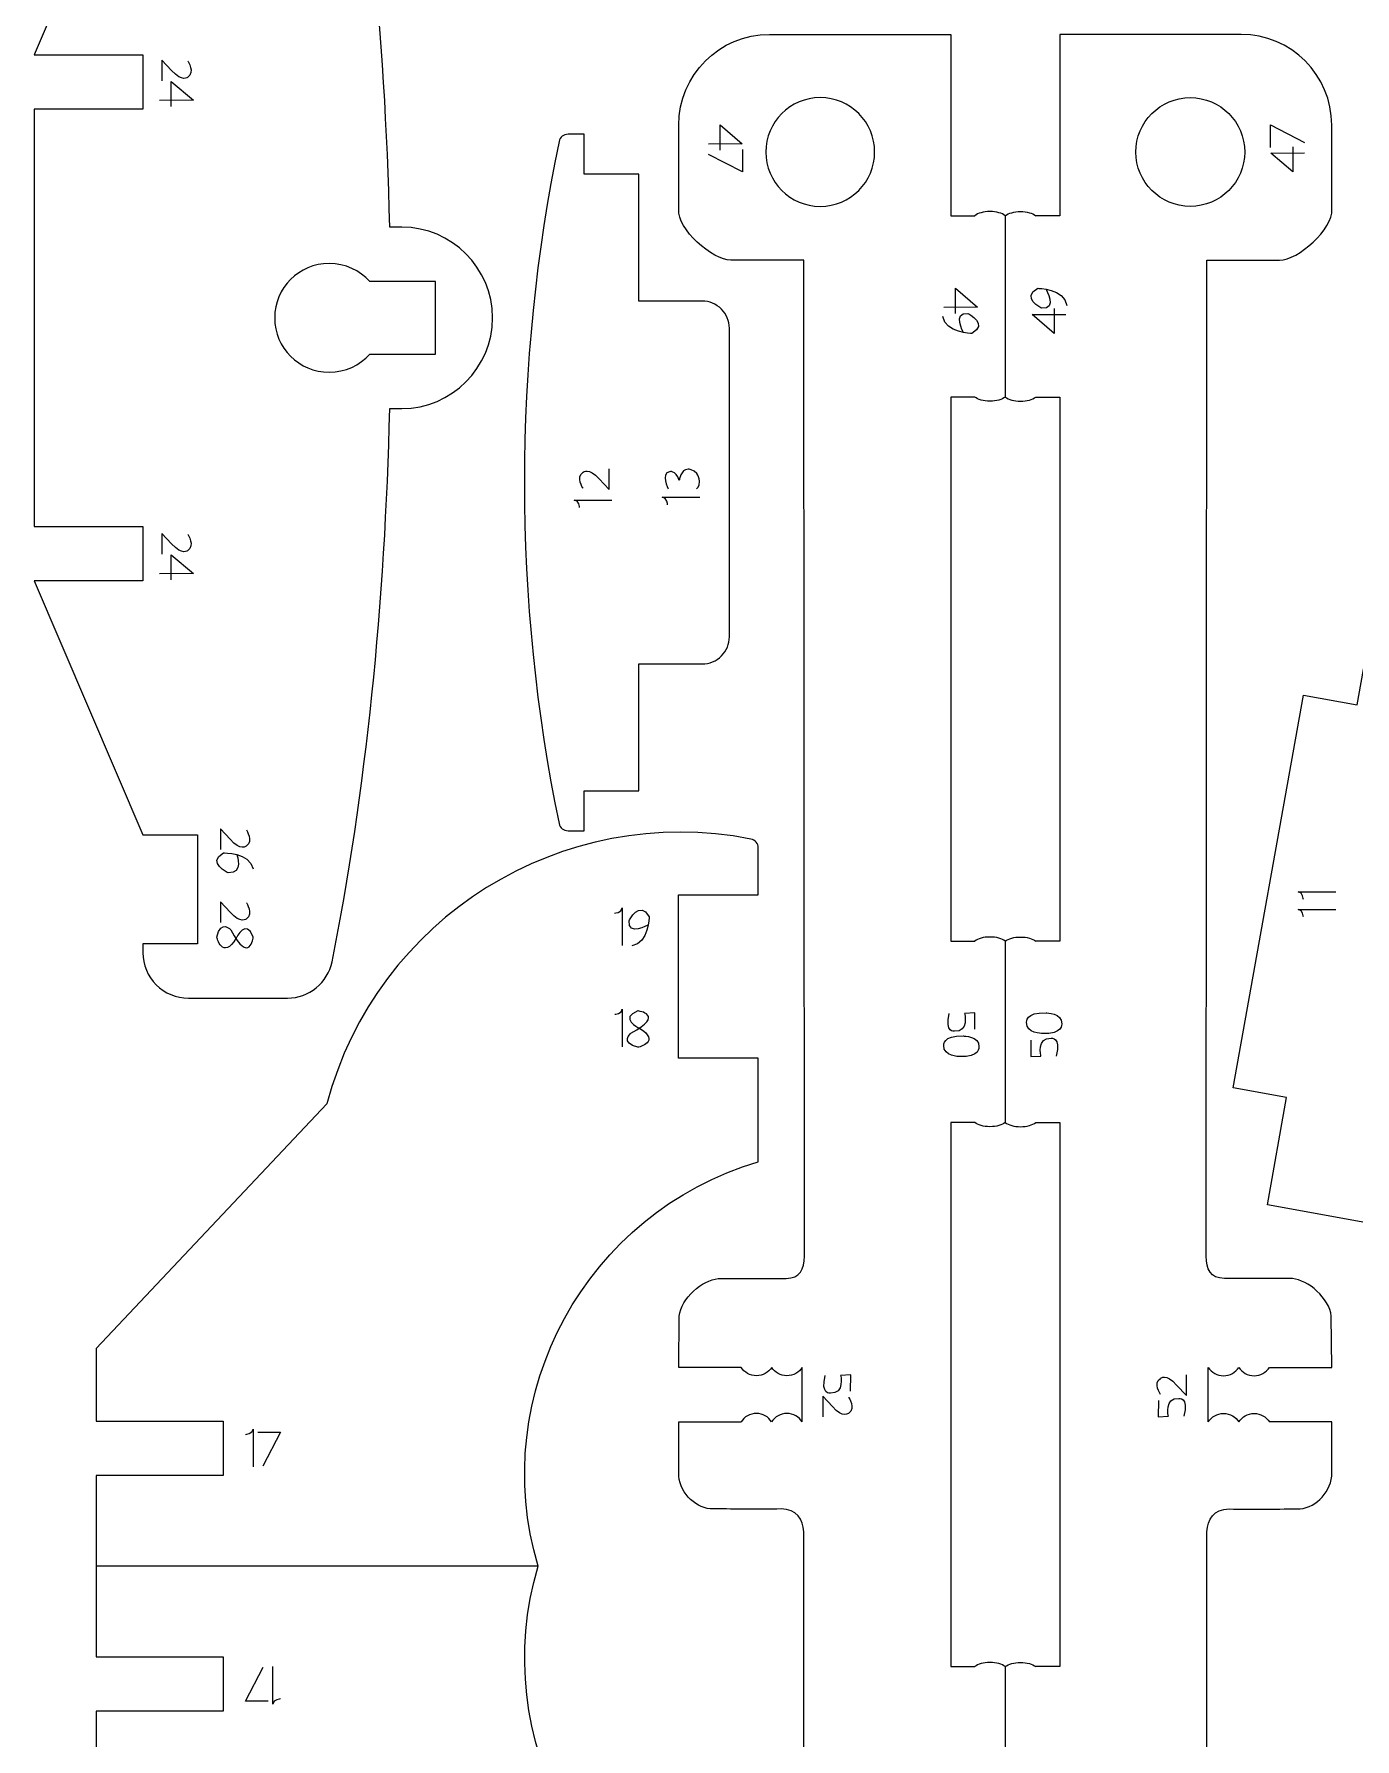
# Model space of a CAD drawing. Header units: centimetres. Extents: x -25 to 25, y -32.5 to 32.5.
# Drawn here: x -14.61 to -7.26, y -14.04 to -4.55 of the extents above; entities that cross this region are included whole.
import ezdxf

# ---------------------------------------------------------------- set-up
doc = ezdxf.new("R2010")
doc.units = ezdxf.units.CM
doc.header["$MEASUREMENT"] = 0
doc.layers.add('Capa 1', color=7, linetype='Continuous')

msp = doc.modelspace()

# ---------------------------------------------------------------- linework, layer by layer
at = {"layer": 'Capa 1', "color": 250, "lineweight": 9}
for points, knots in [([(-13.19928, -9.91392), (-13.19928, -9.91392), (-13.75153, -9.91392), (-13.75153, -9.91392), (-13.75153, -9.91392), (-13.81846, -9.91396), (-13.88267, -9.8874), (-13.93003, -9.8401), (-13.93003, -9.8401), (-13.97739, -9.7928), (-14.00403, -9.72829), (-14.00407, -9.66136), (-14.00407, -9.66136), (-14.00407, -9.66136), (-14.00407, -9.61086), (-14.00407, -9.61086), (-14.00407, -9.61086), (-14.00407, -9.61086), (-13.70101, -9.61086), (-13.70101, -9.61086), (-13.70101, -9.61086), (-13.70101, -9.61086), (-13.70101, -9.00481), (-13.70101, -9.00481), (-13.70101, -9.00481), (-13.70101, -9.00481), (-14.00407, -9.00481), (-14.00407, -9.00481), (-14.00407, -9.00481), (-14.00407, -9.00481), (-14.61018, -7.59058), (-14.61018, -7.59058), (-14.61018, -7.59058), (-14.61018, -7.59058), (-14.00407, -7.59058), (-14.00407, -7.59058), (-14.00407, -7.59058), (-14.00407, -7.59058), (-14.00407, -7.28752), (-14.00407, -7.28752), (-14.00407, -7.28752), (-14.00407, -7.28752), (-14.61018, -7.28752), (-14.61018, -7.28752), (-14.61018, -7.28752), (-14.61018, -7.28752), (-14.61018, -4.96413), (-14.61018, -4.96413), (-14.61018, -4.96413), (-14.61018, -4.96413), (-14.00407, -4.96413), (-14.00407, -4.96413), (-14.00407, -4.96413), (-14.00407, -4.96413), (-14.00407, -4.66107), (-14.00407, -4.66107), (-14.00407, -4.66107), (-14.00407, -4.66107), (-14.61018, -4.66107), (-14.61018, -4.66107), (-14.61018, -4.66107), (-14.61018, -4.66107), (-14.00407, -3.24684), (-14.00407, -3.24684), (-14.00407, -3.24684), (-14.00407, -3.24684), (-13.70101, -3.24684), (-13.70101, -3.24684), (-13.70101, -3.24684), (-13.70101, -3.24684), (-13.70101, -2.64079), (-13.70101, -2.64079), (-13.70101, -2.64079), (-13.70101, -2.64079), (-14.00407, -2.64079), (-14.00407, -2.64079), (-14.00407, -2.64079), (-14.00407, -2.64079), (-14.00407, -2.59027), (-14.00407, -2.59027), (-14.00407, -2.59027), (-14.00411, -2.52333), (-13.97755, -2.45913), (-13.93025, -2.41177), (-13.93025, -2.41177), (-13.88295, -2.36441), (-13.81846, -2.33777), (-13.75153, -2.33773), (-13.75153, -2.33773), (-13.75153, -2.33773), (-13.19928, -2.33773), (-13.19928, -2.33773), (-13.19928, -2.33773), (-13.0791, -2.33769), (-12.97552, -2.42256), (-12.95171, -2.54036), (-12.95171, -2.54036), (-12.76265, -3.47762), (-12.65548, -4.54075), (-12.63004, -5.62083), (-12.63004, -5.62083), (-12.63004, -5.62083), (-12.56293, -5.62083), (-12.56293, -5.62083), (-12.56293, -5.62083), (-12.2852, -5.62083), (-12.05794, -5.84814), (-12.05794, -6.12582), (-12.05794, -6.12582), (-12.05794, -6.12582), (-12.05794, -6.12584), (-12.05794, -6.12584), (-12.05794, -6.12584), (-12.05794, -6.40352), (-12.28525, -6.63083), (-12.56293, -6.63083), (-12.56293, -6.63083), (-12.56293, -6.63083), (-12.63005, -6.63083), (-12.63005, -6.63083), (-12.63005, -6.63083), (-12.6555, -7.71089), (-12.7627, -8.77403), (-12.95171, -9.7113), (-12.95171, -9.7113), (-12.97542, -9.82909), (-13.0791, -9.91386), (-13.19928, -9.91392)], [0, 0, 0, 0, 0.030303, 0.030303, 0.030303, 0.030303, 0.0606061, 0.0606061, 0.0606061, 0.0606061, 0.0909091, 0.0909091, 0.0909091, 0.0909091, 0.1212121, 0.1212121, 0.1212121, 0.1212121, 0.1515152, 0.1515152, 0.1515152, 0.1515152, 0.1818182, 0.1818182, 0.1818182, 0.1818182, 0.2121212, 0.2121212, 0.2121212, 0.2121212, 0.2424242, 0.2424242, 0.2424242, 0.2424242, 0.2727273, 0.2727273, 0.2727273, 0.2727273, 0.3030303, 0.3030303, 0.3030303, 0.3030303, 0.3333333, 0.3333333, 0.3333333, 0.3333333, 0.3636364, 0.3636364, 0.3636364, 0.3636364, 0.3939394, 0.3939394, 0.3939394, 0.3939394, 0.4242424, 0.4242424, 0.4242424, 0.4242424, 0.4545455, 0.4545455, 0.4545455, 0.4545455, 0.4848485, 0.4848485, 0.4848485, 0.4848485, 0.5151515, 0.5151515, 0.5151515, 0.5151515, 0.5454545, 0.5454545, 0.5454545, 0.5454545, 0.5757576, 0.5757576, 0.5757576, 0.5757576, 0.6060606, 0.6060606, 0.6060606, 0.6060606, 0.6363636, 0.6363636, 0.6363636, 0.6363636, 0.6666667, 0.6666667, 0.6666667, 0.6666667, 0.6969697, 0.6969697, 0.6969697, 0.6969697, 0.7272727, 0.7272727, 0.7272727, 0.7272727, 0.7575758, 0.7575758, 0.7575758, 0.7575758, 0.7878788, 0.7878788, 0.7878788, 0.7878788, 0.8181818, 0.8181818, 0.8181818, 0.8181818, 0.8484848, 0.8484848, 0.8484848, 0.8484848, 0.8787879, 0.8787879, 0.8787879, 0.8787879, 0.9090909, 0.9090909, 0.9090909, 0.9090909, 0.9393939, 0.9393939, 0.9393939, 0.9393939, 1, 1, 1, 1]), ([(-11.24435, -8.76007), (-11.24435, -8.76007), (-11.54741, -8.76007), (-11.54741, -8.76007), (-11.54741, -8.76007), (-11.54741, -8.76007), (-11.54741, -8.98231), (-11.54741, -8.98231), (-11.54741, -8.98231), (-11.54741, -8.98231), (-11.63774, -8.98231), (-11.63774, -8.98231), (-11.63774, -8.98231), (-11.66164, -8.98231), (-11.68231, -8.96551), (-11.68718, -8.94209), (-11.68718, -8.94209), (-11.94527, -7.70281), (-11.9452, -6.38277), (-11.68718, -5.14347), (-11.68718, -5.14347), (-11.68233, -5.12005), (-11.66164, -5.10327), (-11.63774, -5.10327), (-11.63774, -5.10327), (-11.63774, -5.10327), (-11.54741, -5.10327), (-11.54741, -5.10327), (-11.54741, -5.10327), (-11.54741, -5.10327), (-11.54741, -5.32549), (-11.54741, -5.32549), (-11.54741, -5.32549), (-11.54741, -5.32549), (-11.24435, -5.32549), (-11.24435, -5.32549), (-11.24435, -5.32549), (-11.24435, -5.32549), (-11.24435, -6.03262), (-11.24435, -6.03262), (-11.24435, -6.03262), (-11.24435, -6.03262), (-10.8908, -6.03262), (-10.8908, -6.03262), (-10.8908, -6.03262), (-10.85062, -6.0326), (-10.81209, -6.04851), (-10.78368, -6.0769), (-10.78368, -6.0769), (-10.75528, -6.10529), (-10.73928, -6.14398), (-10.73926, -6.18413), (-10.73926, -6.18413), (-10.73926, -6.18413), (-10.73926, -7.90143), (-10.73926, -7.90143), (-10.73926, -7.90143), (-10.73924, -7.94159), (-10.75517, -7.98011), (-10.78354, -8.00854), (-10.78354, -8.00854), (-10.81193, -8.03695), (-10.85062, -8.05293), (-10.8908, -8.05297), (-10.8908, -8.05297), (-10.8908, -8.05297), (-11.24435, -8.05297), (-11.24435, -8.05297), (-11.24435, -8.05297), (-11.24435, -8.05297), (-11.24435, -8.76007), (-11.24435, -8.76007)], [0, 0, 0, 0, 0.0526316, 0.0526316, 0.0526316, 0.0526316, 0.1052632, 0.1052632, 0.1052632, 0.1052632, 0.1578947, 0.1578947, 0.1578947, 0.1578947, 0.2105263, 0.2105263, 0.2105263, 0.2105263, 0.2631579, 0.2631579, 0.2631579, 0.2631579, 0.3157895, 0.3157895, 0.3157895, 0.3157895, 0.3684211, 0.3684211, 0.3684211, 0.3684211, 0.4210526, 0.4210526, 0.4210526, 0.4210526, 0.4736842, 0.4736842, 0.4736842, 0.4736842, 0.5263158, 0.5263158, 0.5263158, 0.5263158, 0.5789474, 0.5789474, 0.5789474, 0.5789474, 0.6315789, 0.6315789, 0.6315789, 0.6315789, 0.6842105, 0.6842105, 0.6842105, 0.6842105, 0.7368421, 0.7368421, 0.7368421, 0.7368421, 0.7894737, 0.7894737, 0.7894737, 0.7894737, 0.8421053, 0.8421053, 0.8421053, 0.8421053, 0.8947368, 0.8947368, 0.8947368, 0.8947368, 1, 1, 1, 1]), ([(-12.96784, -5.82282), (-12.8781, -5.82282), (-12.7975, -5.86183), (-12.74201, -5.92382), (-12.74201, -5.92382), (-12.74201, -5.92382), (-12.37548, -5.92382), (-12.37548, -5.92382), (-12.37548, -5.92382), (-12.37548, -5.92382), (-12.37548, -6.32782), (-12.37548, -6.32782), (-12.37548, -6.32782), (-12.37548, -6.32782), (-12.74201, -6.32782), (-12.74201, -6.32782), (-12.74201, -6.32782), (-12.7975, -6.3898), (-12.8781, -6.42882), (-12.96784, -6.42882), (-12.96784, -6.42882), (-13.13519, -6.42882), (-13.27084, -6.29316), (-13.27084, -6.12582), (-13.27084, -6.12582), (-13.27084, -5.95847), (-13.13519, -5.82282), (-12.96784, -5.82282)], [0, 0, 0, 0, 0.125, 0.125, 0.125, 0.125, 0.25, 0.25, 0.25, 0.25, 0.375, 0.375, 0.375, 0.375, 0.5, 0.5, 0.5, 0.5, 0.625, 0.625, 0.625, 0.625, 0.75, 0.75, 0.75, 0.75, 1, 1, 1, 1]), ([(-5.08966, -18.70892), (-5.08966, -18.70892), (-4.35054, -18.70894), (-4.35054, -18.70894), (-4.35054, -18.70894), (-4.35054, -18.70894), (-4.95666, -20.93131), (-4.95666, -20.93131), (-4.95666, -20.93131), (-4.95666, -20.93131), (-5.46175, -20.93131), (-5.46175, -20.93131), (-5.46175, -20.93131), (-5.46175, -20.93131), (-5.46175, -20.62825), (-5.46175, -20.62825), (-5.46175, -20.62825), (-5.46175, -20.62825), (-5.76478, -20.62825), (-5.76478, -20.62825), (-5.76478, -20.62825), (-5.76478, -20.62825), (-5.76478, -20.93131), (-5.76478, -20.93131), (-5.76478, -20.93131), (-5.76478, -20.93131), (-6.26987, -20.93131), (-6.26987, -20.93131), (-6.26987, -20.93131), (-6.26987, -20.93131), (-6.26987, -21.23437), (-6.26987, -21.23437), (-6.26987, -21.23437), (-6.26987, -21.23437), (-7.078, -21.23437), (-7.078, -21.23437), (-7.078, -21.23437), (-7.078, -21.23437), (-7.078, -20.93131), (-7.078, -20.93131), (-7.078, -20.93131), (-7.078, -20.93131), (-7.58309, -20.93131), (-7.58309, -20.93131), (-7.58309, -20.93131), (-7.58309, -20.93131), (-7.58309, -19.31503), (-7.58309, -19.31503), (-7.58309, -19.31503), (-7.58309, -19.31503), (-7.88615, -19.31503), (-7.88615, -19.31503), (-7.88615, -19.31503), (-7.88615, -19.31503), (-7.88615, -17.90079), (-7.88615, -17.90079), (-7.88615, -17.90079), (-7.88615, -17.90079), (-7.58309, -17.90079), (-7.58309, -17.90079), (-7.58309, -17.90079), (-7.58309, -17.90079), (-7.58309, -16.68859), (-7.58309, -16.68859), (-7.58309, -16.68859), (-7.58309, -16.68859), (-7.39303, -16.62009), (-7.39303, -16.62009), (-7.39303, -16.62009), (-7.39303, -16.62009), (-7.49579, -16.33498), (-7.49579, -16.33498), (-7.49579, -16.33498), (-7.49579, -16.33498), (-6.73555, -16.06093), (-6.73555, -16.06093), (-6.73555, -16.06093), (-6.73555, -16.06093), (-6.63278, -16.34603), (-6.63278, -16.34603), (-6.63278, -16.34603), (-6.63278, -16.34603), (-5.87253, -16.07197), (-5.87253, -16.07197), (-5.87253, -16.07197), (-5.87253, -16.07197), (-5.92678, -15.5698), (-5.92678, -15.5698), (-5.92678, -15.5698), (-5.92678, -15.5698), (-6.22808, -15.60235), (-6.22808, -15.60235), (-6.22808, -15.60235), (-6.22808, -15.60235), (-6.31487, -14.7989), (-6.31487, -14.7989), (-6.31487, -14.7989), (-6.31487, -14.7989), (-6.01359, -14.76635), (-6.01359, -14.76635), (-6.01359, -14.76635), (-6.01359, -14.76635), (-6.06784, -14.26418), (-6.06784, -14.26418), (-6.06784, -14.26418), (-6.06784, -14.26418), (-5.25971, -14.26418), (-5.25971, -14.26418), (-5.25971, -14.26418), (-5.25971, -14.26418), (-5.25971, -11.51714), (-5.25971, -11.51714), (-5.25971, -11.51714), (-5.25971, -11.51714), (-7.7442, -11.06435), (-7.7442, -11.06435), (-7.7442, -11.06435), (-7.7442, -11.06435), (-7.63715, -10.46778), (-7.63715, -10.46778), (-7.63715, -10.46778), (-7.63715, -10.46778), (-7.93544, -10.41426), (-7.93544, -10.41426), (-7.93544, -10.41426), (-7.93544, -10.41426), (-7.54291, -8.22682), (-7.54291, -8.22682), (-7.54291, -8.22682), (-7.54291, -8.22682), (-7.24463, -8.28034), (-7.24463, -8.28034), (-7.24463, -8.28034), (-7.24463, -8.28034), (-6.977, -6.78892), (-6.977, -6.78892), (-6.977, -6.78892), (-6.977, -6.78892), (-4.95666, -6.78892), (-4.95666, -6.78892), (-4.95666, -6.78892), (-4.95666, -6.78892), (-4.35054, -8.60721), (-4.35054, -8.60721), (-4.35054, -8.60721), (-4.35054, -8.60721), (-5.0895, -8.60723), (-5.0895, -8.60723)], [0, 0, 0, 0, 0.0263158, 0.0263158, 0.0263158, 0.0263158, 0.0526316, 0.0526316, 0.0526316, 0.0526316, 0.0789474, 0.0789474, 0.0789474, 0.0789474, 0.1052632, 0.1052632, 0.1052632, 0.1052632, 0.1315789, 0.1315789, 0.1315789, 0.1315789, 0.1578947, 0.1578947, 0.1578947, 0.1578947, 0.1842105, 0.1842105, 0.1842105, 0.1842105, 0.2105263, 0.2105263, 0.2105263, 0.2105263, 0.2368421, 0.2368421, 0.2368421, 0.2368421, 0.2631579, 0.2631579, 0.2631579, 0.2631579, 0.2894737, 0.2894737, 0.2894737, 0.2894737, 0.3157895, 0.3157895, 0.3157895, 0.3157895, 0.3421053, 0.3421053, 0.3421053, 0.3421053, 0.3684211, 0.3684211, 0.3684211, 0.3684211, 0.3947368, 0.3947368, 0.3947368, 0.3947368, 0.4210526, 0.4210526, 0.4210526, 0.4210526, 0.4473684, 0.4473684, 0.4473684, 0.4473684, 0.4736842, 0.4736842, 0.4736842, 0.4736842, 0.5, 0.5, 0.5, 0.5, 0.5263158, 0.5263158, 0.5263158, 0.5263158, 0.5526316, 0.5526316, 0.5526316, 0.5526316, 0.5789474, 0.5789474, 0.5789474, 0.5789474, 0.6052632, 0.6052632, 0.6052632, 0.6052632, 0.6315789, 0.6315789, 0.6315789, 0.6315789, 0.6578947, 0.6578947, 0.6578947, 0.6578947, 0.6842105, 0.6842105, 0.6842105, 0.6842105, 0.7105263, 0.7105263, 0.7105263, 0.7105263, 0.7368421, 0.7368421, 0.7368421, 0.7368421, 0.7631579, 0.7631579, 0.7631579, 0.7631579, 0.7894737, 0.7894737, 0.7894737, 0.7894737, 0.8157895, 0.8157895, 0.8157895, 0.8157895, 0.8421053, 0.8421053, 0.8421053, 0.8421053, 0.8684211, 0.8684211, 0.8684211, 0.8684211, 0.8947368, 0.8947368, 0.8947368, 0.8947368, 0.9210526, 0.9210526, 0.9210526, 0.9210526, 0.9473684, 0.9473684, 0.9473684, 0.9473684, 1, 1, 1, 1]), ([(-11.80481, -13.07719), (-12.08792, -12.11767), (-11.53784, -11.10958), (-10.57854, -10.82574), (-10.57854, -10.82574), (-10.57854, -10.82574), (-10.57854, -10.24872), (-10.57854, -10.24872), (-10.57854, -10.24872), (-10.57854, -10.24872), (-11.02357, -10.24872), (-11.02357, -10.24872), (-11.02357, -10.24872), (-11.02357, -10.24872), (-11.02357, -9.33956), (-11.02357, -9.33956), (-11.02357, -9.33956), (-11.02357, -9.33956), (-10.57854, -9.33956), (-10.57854, -9.33956), (-10.57854, -9.33956), (-10.57854, -9.33956), (-10.57854, -9.0776), (-10.57854, -9.0776), (-10.57854, -9.0776), (-10.57854, -9.05345), (-10.59561, -9.0327), (-10.61928, -9.02804), (-10.61928, -9.02804), (-11.67244, -8.82128), (-12.70476, -9.465), (-12.97989, -10.50238), (-12.97989, -10.50238), (-12.97989, -10.50238), (-14.26434, -11.86499), (-14.26434, -11.86499), (-14.26434, -11.86499), (-14.26434, -11.86499), (-14.26434, -12.26905), (-14.26434, -12.26905), (-14.26434, -12.26905), (-14.26434, -12.26905), (-13.55723, -12.26905), (-13.55723, -12.26905), (-13.55723, -12.26905), (-13.55723, -12.26905), (-13.55723, -12.5721), (-13.55723, -12.5721), (-13.55723, -12.5721), (-13.55723, -12.5721), (-14.26434, -12.5721), (-14.26434, -12.5721), (-14.26434, -12.5721), (-14.26434, -12.5721), (-14.26434, -13.07719), (-14.26434, -13.07719)], [0, 0, 0, 0, 0.0666667, 0.0666667, 0.0666667, 0.0666667, 0.1333333, 0.1333333, 0.1333333, 0.1333333, 0.2, 0.2, 0.2, 0.2, 0.2666667, 0.2666667, 0.2666667, 0.2666667, 0.3333333, 0.3333333, 0.3333333, 0.3333333, 0.4, 0.4, 0.4, 0.4, 0.4666667, 0.4666667, 0.4666667, 0.4666667, 0.5333333, 0.5333333, 0.5333333, 0.5333333, 0.6, 0.6, 0.6, 0.6, 0.6666667, 0.6666667, 0.6666667, 0.6666667, 0.7333333, 0.7333333, 0.7333333, 0.7333333, 0.8, 0.8, 0.8, 0.8, 0.8666667, 0.8666667, 0.8666667, 0.8666667, 1, 1, 1, 1]), ([(-14.26434, -13.07719), (-14.26434, -13.07719), (-11.80481, -13.07719), (-11.80481, -13.07719), (-11.80481, -13.07719), (-12.08706, -14.03828), (-11.53941, -15.04565), (-10.57854, -15.32865), (-10.57854, -15.32865), (-10.57854, -15.32865), (-10.57854, -15.90567), (-10.57854, -15.90567), (-10.57854, -15.90567), (-10.57854, -15.90567), (-11.02356, -15.90567), (-11.02356, -15.90567), (-11.02356, -15.90567), (-11.02356, -15.90567), (-11.02356, -16.81483), (-11.02356, -16.81483), (-11.02356, -16.81483), (-11.02356, -16.81483), (-10.57854, -16.81483), (-10.57854, -16.81483), (-10.57854, -16.81483), (-10.57854, -16.81483), (-10.57854, -17.07678), (-10.57854, -17.07678), (-10.57854, -17.07678), (-10.57852, -17.10091), (-10.59562, -17.12167), (-10.61928, -17.12634), (-10.61928, -17.12634), (-11.67095, -17.33403), (-12.70393, -16.68784), (-12.97989, -15.652), (-12.97989, -15.652), (-12.97989, -15.652), (-14.26434, -14.28939), (-14.26434, -14.28939), (-14.26434, -14.28939), (-14.26434, -14.28939), (-14.26434, -13.88534), (-14.26434, -13.88534), (-14.26434, -13.88534), (-14.26434, -13.88534), (-13.55721, -13.88534), (-13.55721, -13.88534), (-13.55721, -13.88534), (-13.55721, -13.88534), (-13.55721, -13.58228), (-13.55721, -13.58228), (-13.55721, -13.58228), (-13.55721, -13.58228), (-14.26434, -13.58228), (-14.26434, -13.58228), (-14.26434, -13.58228), (-14.26434, -13.58228), (-14.26434, -13.07719), (-14.26434, -13.07719)], [0, 0, 0, 0, 0.0625, 0.0625, 0.0625, 0.0625, 0.125, 0.125, 0.125, 0.125, 0.1875, 0.1875, 0.1875, 0.1875, 0.25, 0.25, 0.25, 0.25, 0.3125, 0.3125, 0.3125, 0.3125, 0.375, 0.375, 0.375, 0.375, 0.4375, 0.4375, 0.4375, 0.4375, 0.5, 0.5, 0.5, 0.5, 0.5625, 0.5625, 0.5625, 0.5625, 0.625, 0.625, 0.625, 0.625, 0.6875, 0.6875, 0.6875, 0.6875, 0.75, 0.75, 0.75, 0.75, 0.8125, 0.8125, 0.8125, 0.8125, 0.875, 0.875, 0.875, 0.875, 1, 1, 1, 1])]:
    msp.add_open_spline(points, degree=3, knots=knots, dxfattribs=at)
at = {"layer": 'Capa 1', "color": 250, "lineweight": 20}
for points, knots in [([(-10.67404, -11.97048), (-10.67404, -11.97048), (-11.02154, -11.97049), (-11.02154, -11.97049), (-11.02154, -11.97049), (-11.02154, -11.97049), (-11.01893, -11.6853), (-11.01893, -11.6853), (-11.01893, -11.6853), (-11.00902, -11.58439), (-10.88777, -11.48346), (-10.80214, -11.47608), (-10.80214, -11.47608), (-10.80214, -11.47608), (-10.42354, -11.47608), (-10.42354, -11.47608), (-10.42354, -11.47608), (-10.34489, -11.47234), (-10.32414, -11.42408), (-10.3212, -11.35131), (-10.3212, -11.35131), (-10.3212, -11.35131), (-10.32557, -5.8053), (-10.32557, -5.8053), (-10.32557, -5.8053), (-10.46067, -5.8053), (-10.59578, -5.8053), (-10.73087, -5.8053), (-10.73087, -5.8053), (-10.83222, -5.80382), (-11.03154, -5.6331), (-11.02154, -5.52025), (-11.02154, -5.52025), (-11.02154, -5.52025), (-11.02154, -5.05199), (-11.02154, -5.05199), (-11.02154, -5.05199), (-11.02154, -4.77429), (-10.79423, -4.54699), (-10.51655, -4.54699), (-10.51655, -4.54699), (-10.51655, -4.54699), (-9.50654, -4.54699), (-9.50654, -4.54699), (-9.50654, -4.54699), (-9.50654, -4.54699), (-9.50654, -5.55699), (-9.50654, -5.55699), (-9.50654, -5.55699), (-9.50654, -5.55699), (-9.37367, -5.55699), (-9.37367, -5.55699)], [0, 0, 0, 0, 0.0714286, 0.0714286, 0.0714286, 0.0714286, 0.1428571, 0.1428571, 0.1428571, 0.1428571, 0.2142857, 0.2142857, 0.2142857, 0.2142857, 0.2857143, 0.2857143, 0.2857143, 0.2857143, 0.3571429, 0.3571429, 0.3571429, 0.3571429, 0.4285714, 0.4285714, 0.4285714, 0.4285714, 0.5, 0.5, 0.5, 0.5, 0.5714286, 0.5714286, 0.5714286, 0.5714286, 0.6428571, 0.6428571, 0.6428571, 0.6428571, 0.7142857, 0.7142857, 0.7142857, 0.7142857, 0.7857143, 0.7857143, 0.7857143, 0.7857143, 0.8571429, 0.8571429, 0.8571429, 0.8571429, 1, 1, 1, 1]), ([(-7.73304, -11.97048), (-7.73304, -11.97048), (-7.38554, -11.97049), (-7.38554, -11.97049), (-7.38554, -11.97049), (-7.38554, -11.97049), (-7.38816, -11.6853), (-7.38816, -11.6853), (-7.38816, -11.6853), (-7.39807, -11.58439), (-7.51932, -11.48346), (-7.60495, -11.47608), (-7.60495, -11.47608), (-7.60495, -11.47608), (-7.98354, -11.47608), (-7.98354, -11.47608), (-7.98354, -11.47608), (-8.06219, -11.47234), (-8.08295, -11.42408), (-8.08589, -11.35131), (-8.08589, -11.35131), (-8.08589, -11.35131), (-8.08151, -5.8053), (-8.08151, -5.8053), (-8.08151, -5.8053), (-7.94642, -5.8053), (-7.81131, -5.8053), (-7.67621, -5.8053), (-7.67621, -5.8053), (-7.57487, -5.80382), (-7.37554, -5.6331), (-7.38554, -5.52025), (-7.38554, -5.52025), (-7.38554, -5.52025), (-7.38554, -5.05199), (-7.38554, -5.05199), (-7.38554, -5.05199), (-7.38554, -4.77429), (-7.61285, -4.54699), (-7.89053, -4.54699), (-7.89053, -4.54699), (-7.89053, -4.54699), (-8.90054, -4.54699), (-8.90054, -4.54699), (-8.90054, -4.54699), (-8.90054, -4.54699), (-8.90054, -5.55699), (-8.90054, -5.55699), (-8.90054, -5.55699), (-8.90054, -5.55699), (-9.03342, -5.55699), (-9.03342, -5.55699)], [0, 0, 0, 0, 0.0714286, 0.0714286, 0.0714286, 0.0714286, 0.1428571, 0.1428571, 0.1428571, 0.1428571, 0.2142857, 0.2142857, 0.2142857, 0.2142857, 0.2857143, 0.2857143, 0.2857143, 0.2857143, 0.3571429, 0.3571429, 0.3571429, 0.3571429, 0.4285714, 0.4285714, 0.4285714, 0.4285714, 0.5, 0.5, 0.5, 0.5, 0.5714286, 0.5714286, 0.5714286, 0.5714286, 0.6428571, 0.6428571, 0.6428571, 0.6428571, 0.7142857, 0.7142857, 0.7142857, 0.7142857, 0.7857143, 0.7857143, 0.7857143, 0.7857143, 0.8571429, 0.8571429, 0.8571429, 0.8571429, 1, 1, 1, 1]), ([(-9.93074, -5.20229), (-9.93074, -5.36963), (-10.06641, -5.50529), (-10.23374, -5.50529), (-10.23374, -5.50529), (-10.40108, -5.50529), (-10.53674, -5.36963), (-10.53674, -5.20229), (-10.53674, -5.20229), (-10.53674, -5.03496), (-10.40108, -4.89929), (-10.23374, -4.89929), (-10.23374, -4.89929), (-10.06641, -4.89929), (-9.93074, -5.03496), (-9.93074, -5.20229)], [0, 0, 0, 0, 0.2, 0.2, 0.2, 0.2, 0.4, 0.4, 0.4, 0.4, 0.6, 0.6, 0.6, 0.6, 1, 1, 1, 1]), ([(-8.47634, -5.20229), (-8.47634, -5.36963), (-8.34068, -5.50529), (-8.17334, -5.50529), (-8.17334, -5.50529), (-8.00601, -5.50529), (-7.87034, -5.36963), (-7.87034, -5.20229), (-7.87034, -5.20229), (-7.87034, -5.03496), (-8.00601, -4.89929), (-8.17334, -4.89929), (-8.17334, -4.89929), (-8.34068, -4.89929), (-8.47634, -5.03496), (-8.47634, -5.20229)], [0, 0, 0, 0, 0.2, 0.2, 0.2, 0.2, 0.4, 0.4, 0.4, 0.4, 0.6, 0.6, 0.6, 0.6, 1, 1, 1, 1]), ([(-9.20354, -5.55699), (-9.2215, -5.54301), (-9.25289, -5.53373), (-9.28861, -5.53373), (-9.28861, -5.53373), (-9.32432, -5.53373), (-9.35571, -5.54301), (-9.37367, -5.55699)], [0, 0, 0, 0, 0.3333333, 0.3333333, 0.3333333, 0.3333333, 1, 1, 1, 1]), ([(-9.20354, -5.55699), (-9.18559, -5.54301), (-9.15419, -5.53373), (-9.11848, -5.53373), (-9.11848, -5.53373), (-9.08277, -5.53373), (-9.05138, -5.54301), (-9.03342, -5.55699)], [0, 0, 0, 0, 0.3333333, 0.3333333, 0.3333333, 0.3333333, 1, 1, 1, 1]), ([(-9.37367, -6.56699), (-9.37367, -6.56699), (-9.50654, -6.56699), (-9.50654, -6.56699), (-9.50654, -6.56699), (-9.50654, -6.56699), (-9.50654, -9.59699), (-9.50654, -9.59699), (-9.50654, -9.59699), (-9.50654, -9.59699), (-9.37367, -9.59699), (-9.37367, -9.59699)], [0, 0, 0, 0, 0.25, 0.25, 0.25, 0.25, 0.5, 0.5, 0.5, 0.5, 1, 1, 1, 1]), ([(-9.20354, -6.56699), (-9.2215, -6.58098), (-9.25289, -6.59025), (-9.28861, -6.59025), (-9.28861, -6.59025), (-9.32432, -6.59025), (-9.35571, -6.58098), (-9.37367, -6.56699)], [0, 0, 0, 0, 0.3333333, 0.3333333, 0.3333333, 0.3333333, 1, 1, 1, 1]), ([(-9.20354, -6.56699), (-9.18559, -6.58098), (-9.15419, -6.59025), (-9.11848, -6.59025), (-9.11848, -6.59025), (-9.08277, -6.59025), (-9.05138, -6.58098), (-9.03342, -6.56699)], [0, 0, 0, 0, 0.3333333, 0.3333333, 0.3333333, 0.3333333, 1, 1, 1, 1]), ([(-9.03342, -6.56699), (-9.03342, -6.56699), (-8.90054, -6.56699), (-8.90054, -6.56699), (-8.90054, -6.56699), (-8.90054, -6.56699), (-8.90054, -9.59699), (-8.90054, -9.59699), (-8.90054, -9.59699), (-8.90054, -9.59699), (-9.03342, -9.59699), (-9.03342, -9.59699)], [0, 0, 0, 0, 0.25, 0.25, 0.25, 0.25, 0.5, 0.5, 0.5, 0.5, 1, 1, 1, 1]), ([(-9.20354, -9.59699), (-9.2215, -9.58301), (-9.25289, -9.57373), (-9.28861, -9.57373), (-9.28861, -9.57373), (-9.32432, -9.57373), (-9.35571, -9.58301), (-9.37367, -9.59699)], [0, 0, 0, 0, 0.3333333, 0.3333333, 0.3333333, 0.3333333, 1, 1, 1, 1]), ([(-9.20354, -9.59699), (-9.18559, -9.58301), (-9.15419, -9.57373), (-9.11848, -9.57373), (-9.11848, -9.57373), (-9.08277, -9.57373), (-9.05138, -9.58301), (-9.03342, -9.59699)], [0, 0, 0, 0, 0.3333333, 0.3333333, 0.3333333, 0.3333333, 1, 1, 1, 1]), ([(-9.37367, -10.60699), (-9.37367, -10.60699), (-9.50654, -10.60699), (-9.50654, -10.60699), (-9.50654, -10.60699), (-9.50654, -10.60699), (-9.50654, -13.63699), (-9.50654, -13.63699), (-9.50654, -13.63699), (-9.50654, -13.63699), (-9.37367, -13.63699), (-9.37367, -13.63699)], [0, 0, 0, 0, 0.25, 0.25, 0.25, 0.25, 0.5, 0.5, 0.5, 0.5, 1, 1, 1, 1]), ([(-9.20354, -10.60699), (-9.2215, -10.62098), (-9.25289, -10.63025), (-9.28861, -10.63025), (-9.28861, -10.63025), (-9.32432, -10.63025), (-9.35571, -10.62098), (-9.37367, -10.60699)], [0, 0, 0, 0, 0.3333333, 0.3333333, 0.3333333, 0.3333333, 1, 1, 1, 1]), ([(-9.20354, -10.60699), (-9.18559, -10.62098), (-9.15419, -10.63025), (-9.11848, -10.63025), (-9.11848, -10.63025), (-9.08277, -10.63025), (-9.05138, -10.62098), (-9.03342, -10.60699)], [0, 0, 0, 0, 0.3333333, 0.3333333, 0.3333333, 0.3333333, 1, 1, 1, 1]), ([(-9.03342, -10.60699), (-9.03342, -10.60699), (-8.90054, -10.60699), (-8.90054, -10.60699), (-8.90054, -10.60699), (-8.90054, -10.60699), (-8.90054, -13.63699), (-8.90054, -13.63699), (-8.90054, -13.63699), (-8.90054, -13.63699), (-9.03342, -13.63699), (-9.03342, -13.63699)], [0, 0, 0, 0, 0.25, 0.25, 0.25, 0.25, 0.5, 0.5, 0.5, 0.5, 1, 1, 1, 1]), ([(-10.50392, -11.97048), (-10.52188, -11.99846), (-10.55327, -12.017), (-10.58898, -12.017), (-10.58898, -12.017), (-10.62469, -12.017), (-10.65608, -11.99846), (-10.67404, -11.97048)], [0, 0, 0, 0, 0.3333333, 0.3333333, 0.3333333, 0.3333333, 1, 1, 1, 1]), ([(-10.33379, -11.97048), (-10.35175, -11.99846), (-10.38314, -12.017), (-10.41886, -12.017), (-10.41886, -12.017), (-10.45457, -12.017), (-10.48596, -11.99846), (-10.50392, -11.97048)], [0, 0, 0, 0, 0.3333333, 0.3333333, 0.3333333, 0.3333333, 1, 1, 1, 1]), ([(-8.07329, -11.97048), (-8.05533, -11.99846), (-8.02394, -12.017), (-7.98823, -12.017), (-7.98823, -12.017), (-7.95252, -12.017), (-7.92113, -11.99846), (-7.90317, -11.97048)], [0, 0, 0, 0, 0.3333333, 0.3333333, 0.3333333, 0.3333333, 1, 1, 1, 1]), ([(-7.90317, -11.97048), (-7.88521, -11.99846), (-7.85382, -12.017), (-7.81811, -12.017), (-7.81811, -12.017), (-7.78239, -12.017), (-7.751, -11.99846), (-7.73304, -11.97048)], [0, 0, 0, 0, 0.3333333, 0.3333333, 0.3333333, 0.3333333, 1, 1, 1, 1]), ([(-10.50408, -12.27349), (-10.52204, -12.24552), (-10.55343, -12.22697), (-10.58914, -12.22697), (-10.58914, -12.22697), (-10.62486, -12.22697), (-10.65625, -12.24552), (-10.6742, -12.27349)], [0, 0, 0, 0, 0.3333333, 0.3333333, 0.3333333, 0.3333333, 1, 1, 1, 1]), ([(-10.33396, -12.27349), (-10.35191, -12.24552), (-10.3833, -12.22697), (-10.41902, -12.22697), (-10.41902, -12.22697), (-10.45473, -12.22697), (-10.48612, -12.24552), (-10.50408, -12.27349)], [0, 0, 0, 0, 0.3333333, 0.3333333, 0.3333333, 0.3333333, 1, 1, 1, 1]), ([(-8.07313, -12.27349), (-8.05517, -12.24552), (-8.02378, -12.22697), (-7.98807, -12.22697), (-7.98807, -12.22697), (-7.95236, -12.22697), (-7.92096, -12.24552), (-7.90301, -12.27349)], [0, 0, 0, 0, 0.3333333, 0.3333333, 0.3333333, 0.3333333, 1, 1, 1, 1]), ([(-7.90301, -12.27349), (-7.88505, -12.24552), (-7.85366, -12.22697), (-7.81794, -12.22697), (-7.81794, -12.22697), (-7.78223, -12.22697), (-7.75084, -12.24552), (-7.73288, -12.27349)], [0, 0, 0, 0, 0.3333333, 0.3333333, 0.3333333, 0.3333333, 1, 1, 1, 1]), ([(-9.37367, -14.64699), (-9.37367, -14.64699), (-9.50654, -14.64699), (-9.50654, -14.64699), (-9.50654, -14.64699), (-9.50654, -14.64699), (-9.50654, -17.17199), (-9.50654, -17.17199), (-9.50654, -17.17199), (-9.64615, -17.17199), (-9.98776, -17.17199), (-10.12736, -17.17199), (-10.12736, -17.17199), (-10.21125, -17.16472), (-10.32186, -17.06838), (-10.32557, -16.94976), (-10.32557, -16.94976), (-10.32557, -16.94976), (-10.32557, -12.88568), (-10.32557, -12.88568), (-10.32557, -12.88568), (-10.32965, -12.81827), (-10.36452, -12.75739), (-10.45029, -12.75874), (-10.45029, -12.75874), (-10.58314, -12.76084), (-10.69598, -12.75874), (-10.82886, -12.75874), (-10.82886, -12.75874), (-10.91981, -12.76021), (-11.01076, -12.67707), (-11.02154, -12.5761), (-11.02154, -12.5761), (-11.02154, -12.5761), (-11.02154, -12.27349), (-11.02154, -12.27349), (-11.02154, -12.27349), (-11.02154, -12.27349), (-10.6742, -12.27349), (-10.6742, -12.27349)], [0, 0, 0, 0, 0.0909091, 0.0909091, 0.0909091, 0.0909091, 0.1818182, 0.1818182, 0.1818182, 0.1818182, 0.2727273, 0.2727273, 0.2727273, 0.2727273, 0.3636364, 0.3636364, 0.3636364, 0.3636364, 0.4545455, 0.4545455, 0.4545455, 0.4545455, 0.5454545, 0.5454545, 0.5454545, 0.5454545, 0.6363636, 0.6363636, 0.6363636, 0.6363636, 0.7272727, 0.7272727, 0.7272727, 0.7272727, 0.8181818, 0.8181818, 0.8181818, 0.8181818, 1, 1, 1, 1]), ([(-9.03342, -14.64699), (-9.03342, -14.64699), (-8.90054, -14.64699), (-8.90054, -14.64699), (-8.90054, -14.64699), (-8.90054, -14.64699), (-8.90054, -17.17199), (-8.90054, -17.17199), (-8.90054, -17.17199), (-8.76094, -17.17199), (-8.41933, -17.17199), (-8.27973, -17.17199), (-8.27973, -17.17199), (-8.19584, -17.16472), (-8.08523, -17.06838), (-8.08151, -16.94976), (-8.08151, -16.94976), (-8.08151, -16.94976), (-8.08151, -12.88568), (-8.08151, -12.88568), (-8.08151, -12.88568), (-8.07743, -12.81827), (-8.04257, -12.75739), (-7.9568, -12.75874), (-7.9568, -12.75874), (-7.82394, -12.76084), (-7.71111, -12.75874), (-7.57823, -12.75874), (-7.57823, -12.75874), (-7.48728, -12.76021), (-7.39633, -12.67707), (-7.38554, -12.5761), (-7.38554, -12.5761), (-7.38554, -12.5761), (-7.38554, -12.27349), (-7.38554, -12.27349), (-7.38554, -12.27349), (-7.38554, -12.27349), (-7.73288, -12.27349), (-7.73288, -12.27349)], [0, 0, 0, 0, 0.0909091, 0.0909091, 0.0909091, 0.0909091, 0.1818182, 0.1818182, 0.1818182, 0.1818182, 0.2727273, 0.2727273, 0.2727273, 0.2727273, 0.3636364, 0.3636364, 0.3636364, 0.3636364, 0.4545455, 0.4545455, 0.4545455, 0.4545455, 0.5454545, 0.5454545, 0.5454545, 0.5454545, 0.6363636, 0.6363636, 0.6363636, 0.6363636, 0.7272727, 0.7272727, 0.7272727, 0.7272727, 0.8181818, 0.8181818, 0.8181818, 0.8181818, 1, 1, 1, 1]), ([(-9.20354, -13.63699), (-9.2215, -13.62301), (-9.25289, -13.61373), (-9.28861, -13.61373), (-9.28861, -13.61373), (-9.32432, -13.61373), (-9.35571, -13.62301), (-9.37367, -13.63699)], [0, 0, 0, 0, 0.3333333, 0.3333333, 0.3333333, 0.3333333, 1, 1, 1, 1]), ([(-9.20354, -13.63699), (-9.18559, -13.62301), (-9.15419, -13.61373), (-9.11848, -13.61373), (-9.11848, -13.61373), (-9.08277, -13.61373), (-9.05138, -13.62301), (-9.03342, -13.63699)], [0, 0, 0, 0, 0.3333333, 0.3333333, 0.3333333, 0.3333333, 1, 1, 1, 1])]:
    msp.add_open_spline(points, degree=3, knots=knots, dxfattribs=at)
at = {"layer": 'Capa 1', "color": 22, "lineweight": 5}
for points, knots in [([(-13.84446, -4.7484), (-13.84446, -4.7484), (-13.89884, -4.69032), (-13.89884, -4.69032), (-13.89884, -4.69032), (-13.89884, -4.69032), (-13.89884, -4.80564), (-13.89884, -4.80564)], [0, 0, 0, 0, 0.3333333, 0.3333333, 0.3333333, 0.3333333, 1, 1, 1, 1]), ([(-13.75422, -4.69648), (-13.75422, -4.69648), (-13.71341, -4.75831), (-13.75422, -4.78547), (-13.75422, -4.78547), (-13.75422, -4.78547), (-13.78512, -4.81639), (-13.84446, -4.7484)], [0, 0, 0, 0, 0.3333333, 0.3333333, 0.3333333, 0.3333333, 1, 1, 1, 1]), ([(-13.84711, -4.9487), (-13.84711, -4.9487), (-13.84711, -4.80904), (-13.84711, -4.80904), (-13.84711, -4.80904), (-13.84711, -4.80904), (-13.7235, -4.91409), (-13.7235, -4.91409), (-13.7235, -4.91409), (-13.7235, -4.91409), (-13.91141, -4.9153), (-13.91141, -4.9153)], [0, 0, 0, 0, 0.25, 0.25, 0.25, 0.25, 0.5, 0.5, 0.5, 0.5, 1, 1, 1, 1]), ([(-10.79106, -5.19147), (-10.79106, -5.19147), (-10.79106, -5.05181), (-10.79106, -5.05181), (-10.79106, -5.05181), (-10.79106, -5.05181), (-10.66745, -5.15686), (-10.66745, -5.15686), (-10.66745, -5.15686), (-10.66745, -5.15686), (-10.85536, -5.15807), (-10.85536, -5.15807)], [0, 0, 0, 0, 0.25, 0.25, 0.25, 0.25, 0.5, 0.5, 0.5, 0.5, 1, 1, 1, 1]), ([(-7.72664, -5.17706), (-7.72664, -5.17706), (-7.72664, -5.0518), (-7.72664, -5.0518), (-7.72664, -5.0518), (-7.72664, -5.0518), (-7.53706, -5.14902), (-7.53706, -5.14902)], [0, 0, 0, 0, 0.3333333, 0.3333333, 0.3333333, 0.3333333, 1, 1, 1, 1]), ([(-10.66662, -5.18814), (-10.66662, -5.18814), (-10.66662, -5.3134), (-10.66662, -5.3134), (-10.66662, -5.3134), (-10.66662, -5.3134), (-10.8562, -5.21618), (-10.8562, -5.21618)], [0, 0, 0, 0, 0.3333333, 0.3333333, 0.3333333, 0.3333333, 1, 1, 1, 1]), ([(-7.6022, -5.17373), (-7.6022, -5.17373), (-7.6022, -5.31339), (-7.6022, -5.31339), (-7.6022, -5.31339), (-7.6022, -5.31339), (-7.72581, -5.20834), (-7.72581, -5.20834), (-7.72581, -5.20834), (-7.72581, -5.20834), (-7.5379, -5.20713), (-7.5379, -5.20713)], [0, 0, 0, 0, 0.25, 0.25, 0.25, 0.25, 0.5, 0.5, 0.5, 0.5, 1, 1, 1, 1]), ([(-9.48119, -6.101), (-9.48119, -6.101), (-9.48119, -5.96134), (-9.48119, -5.96134), (-9.48119, -5.96134), (-9.48119, -5.96134), (-9.35758, -6.06639), (-9.35758, -6.06639), (-9.35758, -6.06639), (-9.35758, -6.06639), (-9.54549, -6.0676), (-9.54549, -6.0676)], [0, 0, 0, 0, 0.25, 0.25, 0.25, 0.25, 0.5, 0.5, 0.5, 0.5, 1, 1, 1, 1]), ([(-8.97649, -5.96622), (-8.97649, -5.96622), (-8.9117, -6.08089), (-9.00016, -6.07267), (-9.00016, -6.07267), (-9.00016, -6.07267), (-9.11979, -6.01299), (-9.02208, -5.96134), (-9.02208, -5.96134), (-9.02208, -5.96134), (-8.87695, -5.96181), (-8.8607, -6.05641)], [0, 0, 0, 0, 0.25, 0.25, 0.25, 0.25, 0.5, 0.5, 0.5, 0.5, 1, 1, 1, 1]), ([(-8.93094, -6.0732), (-8.93094, -6.0732), (-8.93094, -6.21286), (-8.93094, -6.21286), (-8.93094, -6.21286), (-8.93094, -6.21286), (-9.05455, -6.10781), (-9.05455, -6.10781), (-9.05455, -6.10781), (-9.05455, -6.10781), (-8.86664, -6.1066), (-8.86664, -6.1066)], [0, 0, 0, 0, 0.25, 0.25, 0.25, 0.25, 0.5, 0.5, 0.5, 0.5, 1, 1, 1, 1]), ([(-9.43564, -6.20798), (-9.43564, -6.20798), (-9.50043, -6.09331), (-9.41197, -6.10153), (-9.41197, -6.10153), (-9.41197, -6.10153), (-9.29234, -6.16121), (-9.39005, -6.21286), (-9.39005, -6.21286), (-9.39005, -6.21286), (-9.53518, -6.21239), (-9.55143, -6.11779)], [0, 0, 0, 0, 0.25, 0.25, 0.25, 0.25, 0.5, 0.5, 0.5, 0.5, 1, 1, 1, 1]), ([(-11.5542, -7.0749), (-11.5542, -7.0749), (-11.59501, -7.01307), (-11.5542, -6.98591), (-11.5542, -6.98591), (-11.5542, -6.98591), (-11.5233, -6.95499), (-11.46396, -7.02298)], [0, 0, 0, 0, 0.3333333, 0.3333333, 0.3333333, 0.3333333, 1, 1, 1, 1]), ([(-11.46396, -7.02298), (-11.46396, -7.02298), (-11.40958, -7.08106), (-11.40958, -7.08106), (-11.40958, -7.08106), (-11.40958, -7.08106), (-11.40958, -6.96574), (-11.40958, -6.96574)], [0, 0, 0, 0, 0.3333333, 0.3333333, 0.3333333, 0.3333333, 1, 1, 1, 1]), ([(-10.92326, -7.07824), (-10.92326, -7.07824), (-10.90478, -7.07101), (-10.90598, -7.03496), (-10.90598, -7.03496), (-10.9066, -7.01625), (-10.91329, -7.00285), (-10.92094, -6.99313), (-10.92094, -6.99313), (-10.93964, -6.96943), (-10.96868, -6.96821), (-10.96868, -6.96821), (-10.96868, -6.96821), (-11.01039, -6.96943), (-11.01843, -7.03065), (-11.01843, -7.03065), (-11.01843, -7.03065), (-11.04072, -6.97069), (-11.07285, -6.98306), (-11.07285, -6.98306), (-11.07285, -6.98306), (-11.12228, -6.9917), (-11.08029, -7.07824), (-11.08029, -7.07824)], [0, 0, 0, 0, 0.1428571, 0.1428571, 0.1428571, 0.1428571, 0.2857143, 0.2857143, 0.2857143, 0.2857143, 0.4285714, 0.4285714, 0.4285714, 0.4285714, 0.5714286, 0.5714286, 0.5714286, 0.5714286, 0.7142857, 0.7142857, 0.7142857, 0.7142857, 1, 1, 1, 1]), ([(-13.84446, -7.38424), (-13.84446, -7.38424), (-13.89884, -7.32616), (-13.89884, -7.32616), (-13.89884, -7.32616), (-13.89884, -7.32616), (-13.89884, -7.44148), (-13.89884, -7.44148)], [0, 0, 0, 0, 0.3333333, 0.3333333, 0.3333333, 0.3333333, 1, 1, 1, 1]), ([(-13.75422, -7.33232), (-13.75422, -7.33232), (-13.71341, -7.39415), (-13.75422, -7.42131), (-13.75422, -7.42131), (-13.75422, -7.42131), (-13.78512, -7.45223), (-13.84446, -7.38424)], [0, 0, 0, 0, 0.3333333, 0.3333333, 0.3333333, 0.3333333, 1, 1, 1, 1]), ([(-13.84711, -7.58454), (-13.84711, -7.58454), (-13.84711, -7.44488), (-13.84711, -7.44488), (-13.84711, -7.44488), (-13.84711, -7.44488), (-13.7235, -7.54993), (-13.7235, -7.54993), (-13.7235, -7.54993), (-13.7235, -7.54993), (-13.91141, -7.55114), (-13.91141, -7.55114)], [0, 0, 0, 0, 0.25, 0.25, 0.25, 0.25, 0.5, 0.5, 0.5, 0.5, 1, 1, 1, 1]), ([(-13.51862, -9.02938), (-13.51862, -9.02938), (-13.573, -8.9713), (-13.573, -8.9713), (-13.573, -8.9713), (-13.573, -8.9713), (-13.573, -9.08662), (-13.573, -9.08662)], [0, 0, 0, 0, 0.3333333, 0.3333333, 0.3333333, 0.3333333, 1, 1, 1, 1]), ([(-13.42838, -8.97746), (-13.42838, -8.97746), (-13.38757, -9.03929), (-13.42838, -9.06645), (-13.42838, -9.06645), (-13.42838, -9.06645), (-13.45928, -9.09737), (-13.51862, -9.02938)], [0, 0, 0, 0, 0.3333333, 0.3333333, 0.3333333, 0.3333333, 1, 1, 1, 1]), ([(-13.4815, -9.11725), (-13.4815, -9.11725), (-13.44095, -9.22109), (-13.52961, -9.21614), (-13.52961, -9.21614), (-13.52961, -9.21614), (-13.65138, -9.16095), (-13.55569, -9.10569), (-13.55569, -9.10569), (-13.55569, -9.10569), (-13.41062, -9.10075), (-13.39086, -9.19466)], [0, 0, 0, 0, 0.25, 0.25, 0.25, 0.25, 0.5, 0.5, 0.5, 0.5, 1, 1, 1, 1]), ([(-13.51862, -9.43529), (-13.51862, -9.43529), (-13.573, -9.37721), (-13.573, -9.37721), (-13.573, -9.37721), (-13.573, -9.37721), (-13.573, -9.49253), (-13.573, -9.49253)], [0, 0, 0, 0, 0.3333333, 0.3333333, 0.3333333, 0.3333333, 1, 1, 1, 1]), ([(-13.42838, -9.38337), (-13.42838, -9.38337), (-13.38757, -9.4452), (-13.42838, -9.47236), (-13.42838, -9.47236), (-13.42838, -9.47236), (-13.45928, -9.50328), (-13.51862, -9.43529)], [0, 0, 0, 0, 0.3333333, 0.3333333, 0.3333333, 0.3333333, 1, 1, 1, 1]), ([(-11.19146, -9.50697), (-11.19146, -9.50697), (-11.30613, -9.57176), (-11.29791, -9.4833), (-11.29791, -9.4833), (-11.29791, -9.4833), (-11.23823, -9.36367), (-11.18658, -9.46138), (-11.18658, -9.46138), (-11.18658, -9.46138), (-11.18705, -9.60651), (-11.28165, -9.62276)], [0, 0, 0, 0, 0.25, 0.25, 0.25, 0.25, 0.5, 0.5, 0.5, 0.5, 1, 1, 1, 1]), ([(-13.48437, -9.57873), (-13.48437, -9.57873), (-13.43066, -9.46692), (-13.39019, -9.57399), (-13.39019, -9.57399), (-13.39019, -9.57399), (-13.41137, -9.73069), (-13.51404, -9.53468), (-13.51404, -9.53468), (-13.51404, -9.53468), (-13.56941, -9.47102), (-13.59305, -9.57433), (-13.59305, -9.57433), (-13.59305, -9.57433), (-13.56175, -9.70774), (-13.48437, -9.57873)], [0, 0, 0, 0, 0.2, 0.2, 0.2, 0.2, 0.4, 0.4, 0.4, 0.4, 0.6, 0.6, 0.6, 0.6, 1, 1, 1, 1]), ([(-11.2438, -10.07929), (-11.2438, -10.07929), (-11.35561, -10.02558), (-11.24854, -9.98511), (-11.24854, -9.98511), (-11.24854, -9.98511), (-11.09184, -10.00629), (-11.28785, -10.10896), (-11.28785, -10.10896), (-11.28785, -10.10896), (-11.35151, -10.16433), (-11.2482, -10.18797), (-11.2482, -10.18797), (-11.2482, -10.18797), (-11.11479, -10.15667), (-11.2438, -10.07929)], [0, 0, 0, 0, 0.2, 0.2, 0.2, 0.2, 0.4, 0.4, 0.4, 0.4, 0.6, 0.6, 0.6, 0.6, 1, 1, 1, 1]), ([(-9.4295, -9.99927), (-9.4295, -9.99927), (-9.40544, -10.10436), (-9.48667, -10.09818), (-9.48667, -10.09818), (-9.48667, -10.09818), (-9.54236, -10.10929), (-9.51515, -9.99927)], [0, 0, 0, 0, 0.3333333, 0.3333333, 0.3333333, 0.3333333, 1, 1, 1, 1]), ([(-9.37367, -10.08745), (-9.37367, -10.08745), (-9.37312, -9.99598), (-9.37312, -9.99598), (-9.37312, -9.99598), (-9.37312, -9.99598), (-9.4295, -9.99927), (-9.4295, -9.99927)], [0, 0, 0, 0, 0.3333333, 0.3333333, 0.3333333, 0.3333333, 1, 1, 1, 1]), ([(-9.08482, -10.05008), (-9.08482, -10.05008), (-9.09247, -9.99041), (-8.97563, -9.9964), (-8.97563, -9.9964), (-8.97563, -9.9964), (-8.88658, -9.99644), (-8.88882, -10.0574)], [0, 0, 0, 0, 0.3333333, 0.3333333, 0.3333333, 0.3333333, 1, 1, 1, 1]), ([(-8.88904, -10.0574), (-8.88904, -10.0574), (-8.88135, -10.11702), (-8.99825, -10.11101), (-8.99825, -10.11101), (-8.99825, -10.11101), (-9.08731, -10.11101), (-9.08501, -10.05008)], [0, 0, 0, 0, 0.3333333, 0.3333333, 0.3333333, 0.3333333, 1, 1, 1, 1]), ([(-9.54575, -10.1785), (-9.54575, -10.1785), (-9.55344, -10.11888), (-9.43654, -10.12489), (-9.43654, -10.12489), (-9.43654, -10.12489), (-9.34748, -10.12489), (-9.34978, -10.18582)], [0, 0, 0, 0, 0.3333333, 0.3333333, 0.3333333, 0.3333333, 1, 1, 1, 1]), ([(-9.06112, -10.14845), (-9.06112, -10.14845), (-9.06167, -10.23992), (-9.06167, -10.23992), (-9.06167, -10.23992), (-9.06167, -10.23992), (-9.00529, -10.23663), (-9.00529, -10.23663)], [0, 0, 0, 0, 0.3333333, 0.3333333, 0.3333333, 0.3333333, 1, 1, 1, 1]), ([(-9.00529, -10.23663), (-9.00529, -10.23663), (-9.02935, -10.13154), (-8.94812, -10.13772), (-8.94812, -10.13772), (-8.94812, -10.13772), (-8.89243, -10.12661), (-8.91964, -10.23663)], [0, 0, 0, 0, 0.3333333, 0.3333333, 0.3333333, 0.3333333, 1, 1, 1, 1]), ([(-9.34997, -10.18582), (-9.34997, -10.18582), (-9.34232, -10.24549), (-9.45916, -10.2395), (-9.45916, -10.2395), (-9.45916, -10.2395), (-9.54821, -10.23946), (-9.54597, -10.1785)], [0, 0, 0, 0, 0.3333333, 0.3333333, 0.3333333, 0.3333333, 1, 1, 1, 1]), ([(-10.12008, -12.01472), (-10.12008, -12.01472), (-10.09602, -12.11981), (-10.17725, -12.11363), (-10.17725, -12.11363), (-10.17725, -12.11363), (-10.23294, -12.12474), (-10.20573, -12.01472)], [0, 0, 0, 0, 0.3333333, 0.3333333, 0.3333333, 0.3333333, 1, 1, 1, 1]), ([(-10.06425, -12.1029), (-10.06425, -12.1029), (-10.0637, -12.01143), (-10.0637, -12.01143), (-10.0637, -12.01143), (-10.0637, -12.01143), (-10.12008, -12.01472), (-10.12008, -12.01472)], [0, 0, 0, 0, 0.3333333, 0.3333333, 0.3333333, 0.3333333, 1, 1, 1, 1]), ([(-8.33993, -12.12058), (-8.33993, -12.12058), (-8.38074, -12.05875), (-8.33993, -12.03159), (-8.33993, -12.03159), (-8.33993, -12.03159), (-8.30903, -12.00067), (-8.24969, -12.06866)], [0, 0, 0, 0, 0.3333333, 0.3333333, 0.3333333, 0.3333333, 1, 1, 1, 1]), ([(-8.24969, -12.06866), (-8.24969, -12.06866), (-8.19531, -12.12674), (-8.19531, -12.12674), (-8.19531, -12.12674), (-8.19531, -12.12674), (-8.19531, -12.01142), (-8.19531, -12.01142)], [0, 0, 0, 0, 0.3333333, 0.3333333, 0.3333333, 0.3333333, 1, 1, 1, 1]), ([(-10.16546, -12.18848), (-10.16546, -12.18848), (-10.21984, -12.1304), (-10.21984, -12.1304), (-10.21984, -12.1304), (-10.21984, -12.1304), (-10.21984, -12.24572), (-10.21984, -12.24572)], [0, 0, 0, 0, 0.3333333, 0.3333333, 0.3333333, 0.3333333, 1, 1, 1, 1]), ([(-10.07522, -12.13656), (-10.07522, -12.13656), (-10.03441, -12.19839), (-10.07522, -12.22555), (-10.07522, -12.22555), (-10.07522, -12.22555), (-10.10612, -12.25647), (-10.16546, -12.18848)], [0, 0, 0, 0, 0.3333333, 0.3333333, 0.3333333, 0.3333333, 1, 1, 1, 1]), ([(-8.29507, -12.24242), (-8.29507, -12.24242), (-8.31913, -12.13733), (-8.2379, -12.14351), (-8.2379, -12.14351), (-8.2379, -12.14351), (-8.18221, -12.1324), (-8.20942, -12.24242)], [0, 0, 0, 0, 0.3333333, 0.3333333, 0.3333333, 0.3333333, 1, 1, 1, 1]), ([(-8.3509, -12.15424), (-8.3509, -12.15424), (-8.35145, -12.24571), (-8.35145, -12.24571), (-8.35145, -12.24571), (-8.35145, -12.24571), (-8.29507, -12.24242), (-8.29507, -12.24242)], [0, 0, 0, 0, 0.3333333, 0.3333333, 0.3333333, 0.3333333, 1, 1, 1, 1]), ([(-13.36454, -12.3307), (-13.36454, -12.3307), (-13.23928, -12.3307), (-13.23928, -12.3307), (-13.23928, -12.3307), (-13.23928, -12.3307), (-13.3365, -12.52028), (-13.3365, -12.52028)], [0, 0, 0, 0, 0.3333333, 0.3333333, 0.3333333, 0.3333333, 1, 1, 1, 1]), ([(-13.30712, -13.82943), (-13.30712, -13.82943), (-13.43238, -13.82943), (-13.43238, -13.82943), (-13.43238, -13.82943), (-13.43238, -13.82943), (-13.33516, -13.63985), (-13.33516, -13.63985)], [0, 0, 0, 0, 0.3333333, 0.3333333, 0.3333333, 0.3333333, 1, 1, 1, 1])]:
    msp.add_open_spline(points, degree=3, knots=knots, dxfattribs=at)
at = {"layer": 'Capa 1', "color": 250, "lineweight": 20}
for points in [[(-9.20354, -5.55699), (-9.20354, -5.55699), (-9.20354, -6.56699), (-9.20354, -6.56699)], [(-9.20354, -9.59699), (-9.20354, -9.59699), (-9.20354, -10.60699), (-9.20354, -10.60699)], [(-10.33396, -12.27349), (-10.33396, -12.27349), (-10.33379, -11.97048), (-10.33379, -11.97048)], [(-8.07313, -12.27349), (-8.07313, -12.27349), (-8.07329, -11.97048), (-8.07329, -11.97048)], [(-9.20354, -13.63699), (-9.20354, -13.63699), (-9.20354, -14.64699), (-9.20354, -14.64699)]]:
    msp.add_open_spline(points, degree=3, dxfattribs=at)
at = {"layer": 'Capa 1', "color": 22, "lineweight": 5}
for points in [[(-11.57317, -7.18225), (-11.57317, -7.18225), (-11.57482, -7.14184), (-11.60259, -7.1402)], [(-11.60259, -7.1402), (-11.60259, -7.1402), (-11.39308, -7.1402), (-11.39308, -7.1402)], [(-11.08363, -7.16658), (-11.08363, -7.16658), (-11.08528, -7.12617), (-11.11305, -7.12453)], [(-11.11305, -7.12453), (-11.11305, -7.12453), (-10.90354, -7.12453), (-10.90354, -7.12453)], [(-7.54375, -9.36494), (-7.54375, -9.36494), (-7.5454, -9.32453), (-7.57317, -9.32289)], [(-7.57317, -9.32289), (-7.57317, -9.32289), (-7.36366, -9.32289), (-7.36366, -9.32289)], [(-11.37841, -9.44066), (-11.37841, -9.44066), (-11.338, -9.43901), (-11.33636, -9.41124)], [(-11.33636, -9.41124), (-11.33636, -9.41124), (-11.33636, -9.62075), (-11.33636, -9.62075)], [(-7.54375, -9.46204), (-7.54375, -9.46204), (-7.5454, -9.42163), (-7.57317, -9.41999)], [(-7.57317, -9.41999), (-7.57317, -9.41999), (-7.36366, -9.41999), (-7.36366, -9.41999)], [(-11.37742, -10.00433), (-11.37742, -10.00433), (-11.33701, -10.00268), (-11.33537, -9.97491)], [(-11.33537, -9.97491), (-11.33537, -9.97491), (-11.33537, -10.18442), (-11.33537, -10.18442)], [(-13.43237, -12.34328), (-13.43237, -12.34328), (-13.39196, -12.34163), (-13.39032, -12.31386)], [(-13.39032, -12.31386), (-13.39032, -12.31386), (-13.39032, -12.52337), (-13.39032, -12.52337)], [(-13.28134, -13.84627), (-13.28134, -13.84627), (-13.28134, -13.63676), (-13.28134, -13.63676)], [(-13.23929, -13.81685), (-13.23929, -13.81685), (-13.2797, -13.8185), (-13.28134, -13.84627)]]:
    msp.add_open_spline(points, degree=3, dxfattribs=at)

doc.saveas('drawing.dxf')
